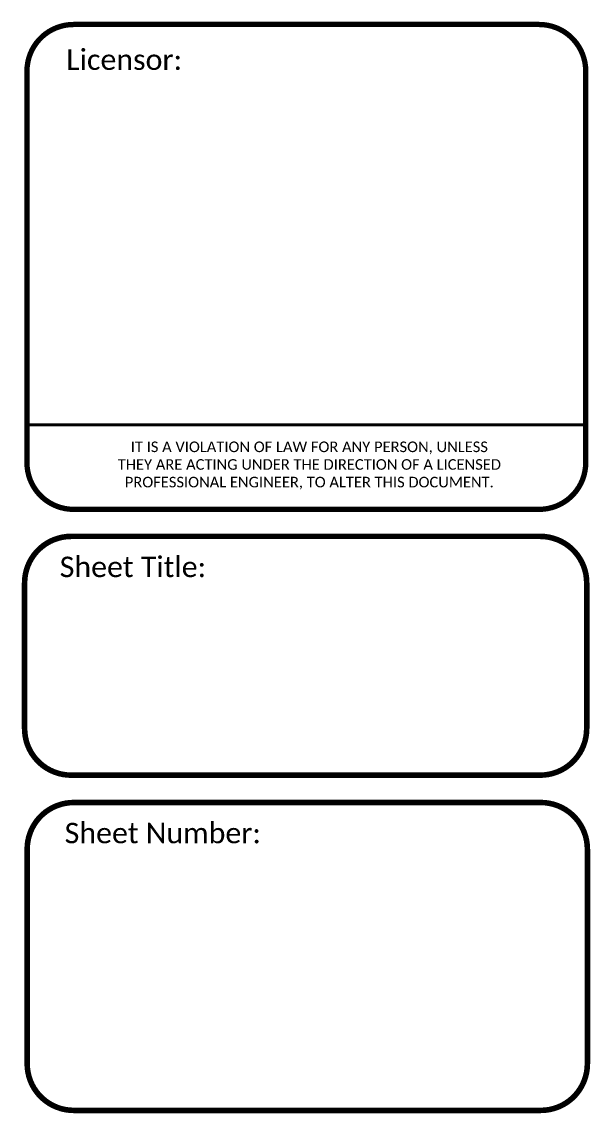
# Model space of a CAD drawing. Header units: inches. Extents: x 0 to 33.8, y 0 to 22.8.
# Drawn here: x 30.75 to 33.81, y -0.01 to 5.86 of the extents above; entities that cross this region are included whole.
import ezdxf

# ---------------------------------------------------------------- set-up
doc = ezdxf.new("R2010")
doc.units = ezdxf.units.IN
doc.header["$MEASUREMENT"] = 0
doc.layers.add('AT&T NSB A&E Template Master Title Block (CD-24x36)$0$G-Anno-Ttlb-Line', color=4, linetype='CONTINUOUS')
doc.layers.add('AT&T NSB A&E Template Master Title Block (CD-24x36)$0$G-Anno-Ttlb-Text', color=2, linetype='CONTINUOUS')
doc.styles.add('AT&T NSB A&E Template Master Title Block (CD-24x36)$0$Standard', font='GOTHIC.TTF')

msp = doc.modelspace()

# ---------------------------------------------------------------- linework, layer by layer
at = {"layer": 'AT&T NSB A&E Template Master Title Block (CD-24x36)$0$G-Anno-Ttlb-Line', "color": 5}
for points, const_width in [([(33.5313, 5.8411), (31.0294, 5.8411, 0.414214), (30.7794, 5.5911), (30.7794, 3.4862, 0.414214), (31.0294, 3.2362), (33.5313, 3.2362, 0.414214), (33.7813, 3.4862), (33.7813, 5.5911, 0.414214)], 0.0287), ([(30.7794, 3.4862), (30.7794, 3.69), (33.7813, 3.69), (33.7813, 3.4862, -0.414214), (33.5313, 3.2362), (31.0294, 3.2362, -0.414214)], 0.017), ([(30.7667, 2.841), (30.7667, 2.0581, 0.414214), (31.0167, 1.8081), (33.5367, 1.8081, 0.414214), (33.7867, 2.0581), (33.7867, 2.841, 0.414214), (33.5367, 3.091), (31.0167, 3.091, 0.414214)], 0.03), ([(30.7805, 1.4111), (30.7805, 0.2571, 0.414214), (31.0305, 0.0071), (33.5403, 0.0071, 0.414214), (33.7903, 0.2571), (33.7903, 1.4111, 0.414214), (33.5403, 1.6611), (31.0305, 1.6611, 0.414214)], 0.03)]:
    msp.add_lwpolyline(points, format="xyb", close=True, dxfattribs=dict(at, const_width=const_width))

# ---------------------------------------------------------------- texts
at = {"layer": 'AT&T NSB A&E Template Master Title Block (CD-24x36)$0$G-Anno-Ttlb-Text', "style": 'AT&T NSB A&E Template Master Title Block (CD-24x36)$0$Standard'}
for s, insert, char_height, width, attachment_point in [('{\\fCalibri|b0|i0|c0|p34;Licensor:}', (30.9903, 5.6515), 0.11, 1.140957, 4), ('{\\fCalibri|b0|i0|c0|p34;IT IS A VIOLATION OF LAW FOR ANY PERSON, UNLESS THEY ARE ACTING UNDER THE DIRECTION OF A LICENSED PROFESSIONAL ENGINEER, TO ALTER THIS DOCUMENT.}', (32.2964, 3.4717), 0.0568407, 2.064399, 5), ('{\\fCalibri|b0|i0|c0|p34;Sheet Title:}', (30.9554, 2.9264), 0.11, 1.140957, 4), ('{\\fCalibri|b0|i0|c0|p34;Sheet Number:}', (30.982, 1.4965), 0.11, 1.140957, 4)]:
    msp.add_mtext(s, dxfattribs=dict(at, insert=insert, char_height=char_height, width=width, attachment_point=attachment_point))

doc.saveas('drawing.dxf')
